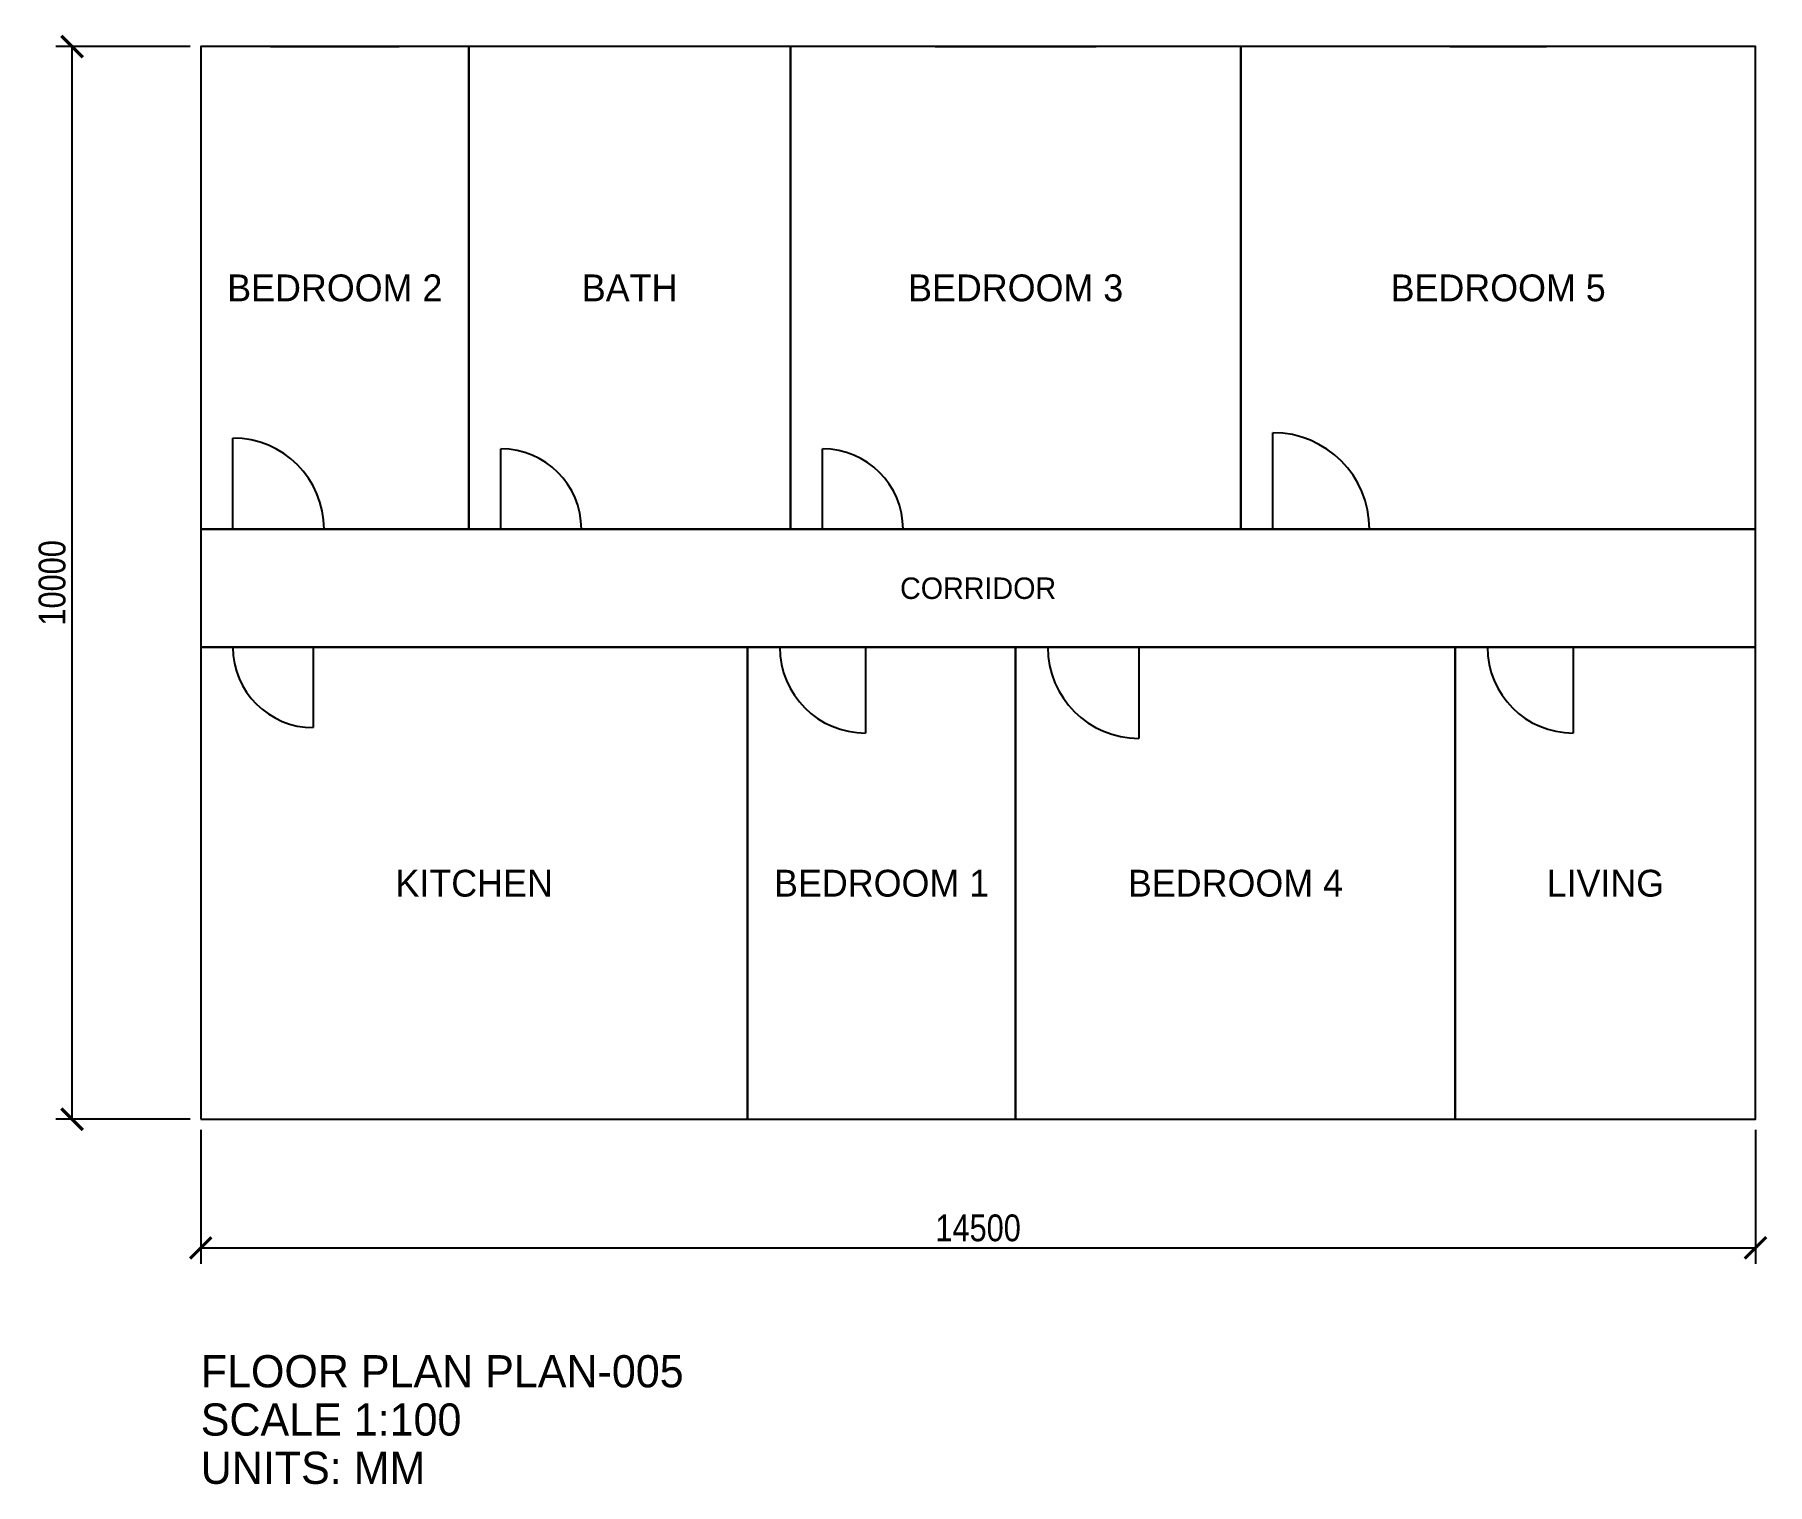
# Model space of a CAD drawing. Header units: millimetres. Extents: x -1549 to 14611, y -3404 to 10111.
import ezdxf
from ezdxf.enums import TextEntityAlignment as Align

# ---------------------------------------------------------------- set-up
doc = ezdxf.new("R2010")
doc.units = ezdxf.units.MM
for name, color, linetype in [('ANNOTATION', 6, 'Continuous'), ('CORRIDOR', 4, 'Continuous'), ('DIMENSIONS', 8, 'Continuous'), ('DOORS', 1, 'Continuous'), ('ROOM_NAMES', 170, 'Continuous'), ('ROOMS', 3, 'Continuous'), ('WALLS', 7, 'Continuous'), ('WINDOWS', 5, 'Continuous')]:
    doc.layers.add(name, color=color, linetype=linetype)
doc.styles.add('OpenSansCondensed-Light', font='OpenSansCondensed-Light.ttf')
doc.dimstyles.new('EZDXF', dxfattribs={"dimtxt": 0.25, "dimasz": 0.175, "dimexe": 0.375, "dimexo": 0.125, "dimgap": 0.1, "dimtad": 1, "dimlfac": 100, "dimzin": 12, "dimdsep": 46, "dimtxsty": 'OpenSansCondensed-Light', "dimblk": 'ARCHTICK', "dimcen": 2.5, "dimazin": 3, "dimtfac": 0.5, "dimtmove": 2, "dimatfit": 3})

# ---------------------------------------------------------------- blocks, each defined once
blk = doc.blocks.new('DOOR')
blk.add_line((0, 0), (0, 1))
blk.add_arc((0, 0), 1, 0, 90)
blk = doc.blocks.new('_ARCHTICK')
at = {"color": 0, "linetype": 'BYBLOCK', "const_width": 0.15}
blk.add_lwpolyline([(-0.5, -0.5), (0.5, 0.5)], dxfattribs=at)

msp = doc.modelspace()

# ---------------------------------------------------------------- linework, layer by layer
at = {"layer": 'CORRIDOR'}
msp.add_lwpolyline([(0, 4400), (14500, 4400), (14500, 5500), (0, 5500)], close=True, dxfattribs=at)
at = {"layer": 'ROOMS'}
for points in [[(0, 5500), (2500, 5500), (2500, 10000), (0, 10000)], [(2500, 5500), (5500, 5500), (5500, 10000), (2500, 10000)], [(5500, 5500), (9700, 5500), (9700, 10000), (5500, 10000)], [(9700, 5500), (14500, 5500), (14500, 10000), (9700, 10000)], [(0, 0), (5100, 0), (5100, 4400), (0, 4400)], [(5100, 0), (7600, 0), (7600, 4400), (5100, 4400)], [(7600, 0), (11700, 0), (11700, 4400), (7600, 4400)], [(11700, 0), (14500, 0), (14500, 4400), (11700, 4400)]]:
    msp.add_lwpolyline(points, close=True, dxfattribs=at)
at = {"layer": 'WALLS'}
for p, q in [((14500, 10000), (0, 10000)), ((0, 10000), (0, 0)), ((2500, 5500), (2500, 10000)), ((5500, 5500), (5500, 10000)), ((9700, 5500), (9700, 10000)), ((14500, 0), (14500, 10000)), ((0, 5500), (14500, 5500)), ((0, 4400), (14500, 4400)), ((5100, 0), (5100, 4400)), ((7600, 0), (7600, 4400)), ((11700, 0), (11700, 4400)), ((0, 0), (14500, 0))]:
    msp.add_line(p, q, dxfattribs=at)
at = {"layer": 'WINDOWS'}
for p, q in [((650, 10000), (1850, 10000)), ((6850, 10000), (8350, 10000)), ((11650, 10000), (12550, 10000)), ((2100, 0), (3000, 0)), ((5750, 0), (6950, 0)), ((8900, 0), (10400, 0)), ((12350, 0), (13850, 0))]:
    msp.add_line(p, q, dxfattribs=at)

# ---------------------------------------------------------------- block references
at = {"layer": 'DOORS'}
for p, xscale, yscale in [((300, 5500), 850, 850), ((10000, 5500), 900, 900), ((2800, 5500), 750, 750), ((5800, 5500), 750, 750)]:
    msp.add_blockref('DOOR', p, dxfattribs=dict(at, xscale=xscale, yscale=yscale))
at = {"layer": 'DOORS', "rotation": 180}
for p, xscale, yscale in [((1050, 4400), 750, 750), ((6200, 4400), 800, 800), ((8750, 4400), 850, 850), ((12800, 4400), 800, 800)]:
    msp.add_blockref('DOOR', p, dxfattribs=dict(at, xscale=xscale, yscale=yscale))

# ---------------------------------------------------------------- texts
at = {"layer": 'ANNOTATION'}
for s, p in [('FLOOR PLAN PLAN-005', (0, -2500)), ('SCALE 1:100', (0, -2950)), ('UNITS: MM', (0, -3400))]:
    msp.add_text(s, height=300, dxfattribs=at).set_placement(p)
at = {"layer": 'ROOM_NAMES'}
for s, height, p in [('BEDROOM 2', 250, (1250, 7750)), ('BATH', 250, (4000, 7750)), ('BEDROOM 3', 250, (7600, 7750)), ('BEDROOM 5', 250, (12100, 7750)), ('CORRIDOR', 200, (7250, 4950)), ('KITCHEN', 250, (2550, 2200)), ('BEDROOM 1', 250, (6350, 2200)), ('BEDROOM 4', 250, (9650, 2200)), ('LIVING', 250, (13100, 2200))]:
    msp.add_text(s, height=height, dxfattribs=at).set_placement(p, align=Align.MIDDLE_CENTER)

# ---------------------------------------------------------------- dimensions: what is measured, and where the dimension line sits
at = {"layer": 'DIMENSIONS'}
msp.add_linear_dim(base=(-1200, 0), p1=(0, 0), p2=(0, 10000), angle=90, dimstyle='EZDXF', override={"dimtxt": 250, "dimasz": 200, "dimexe": 150, "dimexo": 100, "dimgap": 60, "dimlfac": 1}, dxfattribs=at).render()
msp.add_linear_dim(base=(0, -1200), p1=(0, 0), p2=(14500, 0), dimstyle='EZDXF', override={"dimtxt": 250, "dimasz": 200, "dimexe": 150, "dimexo": 100, "dimgap": 60, "dimlfac": 1}, dxfattribs=at).render()

doc.saveas('drawing.dxf')
